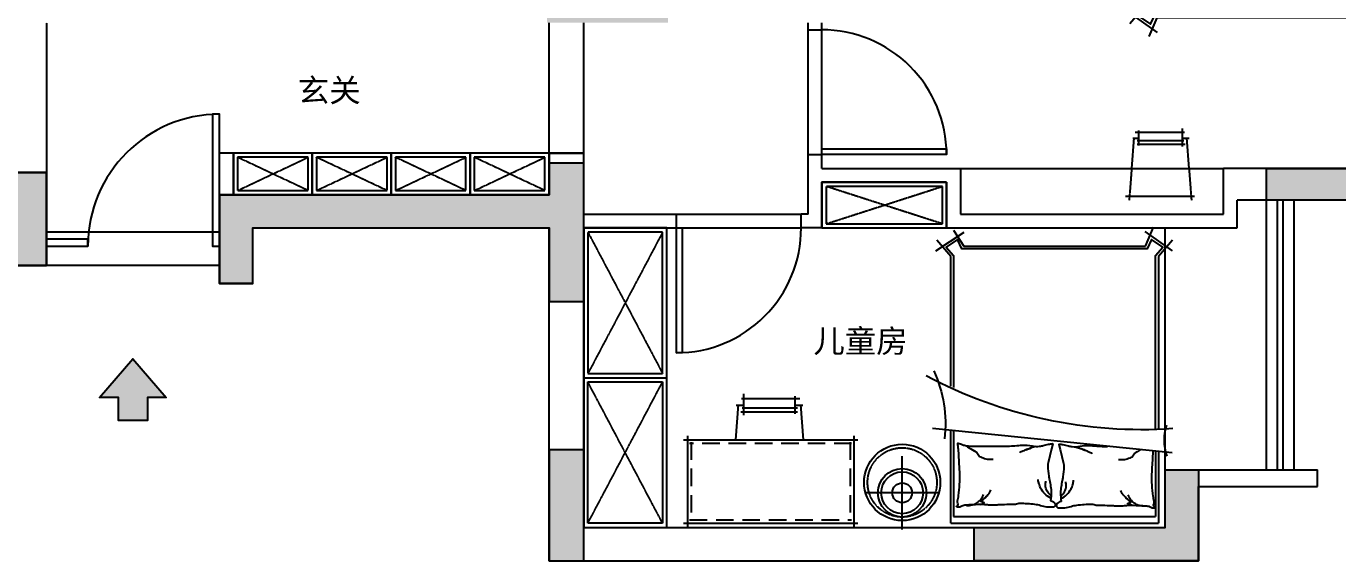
# Model space of a CAD drawing. Header units: millimetres. Extents: x -18923 to 87021, y -73077 to -1985.
# Drawn here: x 72487 to 81958, y -65845 to -61990 of the extents above; entities that cross this region are included whole.
import ezdxf

# ---------------------------------------------------------------- set-up
doc = ezdxf.new("R2010")
doc.units = ezdxf.units.MM
doc.header["$LTSCALE"] = 10
doc.linetypes.add('DASH', pattern=[0.35, 0.25, -0.1])
doc.linetypes.add('DASHED', pattern=[19.05, 12.7, -6.35])
for name, color, linetype in [('1结构-填充-剪力墙', 251, 'Continuous'), ('1结构-墙体', 7, 'Continuous'), ('1结构-墙体-基层', 233, 'Continuous'), ('1结构-窗及电梯', 133, 'Continuous'), ('1结构-门', 133, 'Continuous'), ('2平面-家具-活动', 133, 'Continuous'), ('2平面-家具-细线', 8, 'Continuous'), ('5', 8, 'Continuous'), ('平面-文字', 255, 'Continuous'), ('门窗', 3, 'Continuous')]:
    doc.layers.add(name, color=color, linetype=linetype)
doc.styles.add('图框－雅黑', font='')
doc.styles.get('图框－雅黑').set_extended_font_data('Microsoft YaHei')

# ---------------------------------------------------------------- blocks, each defined once
blk = doc.blocks.new('A$C4CFE7BAD')
for p, q in [((-1966.1, 857.2), (-2101.1, 653.3)), ((-686.9, 880.6), (-511.1, -849)), ((-1923.4, 750), (-2043.2, 850.7)), ((-2114, 728.4), (-2000, 656)), ((-989.1, 750), (-1923.4, 750)), ((0, 750), (-675.6, 750)), ((0, 750), (0, -750)), ((-2000, 656), (-2000, -656)), ((-2000, -656), (-2135.5, -713.7)), ((-2105.4, -651.5), (-1966.1, -848.9)), ((-2041.1, -851), (-1923.4, -750)), ((-1923.4, -750), (-677.6, -750)), ((-519.7, -750), (0, -750))]:
    blk.add_line(p, q)
at = {"color": 8}
for p, q in [((-673.9, 730), (-50, 730)), ((-50, 730), (-50, -729.8)), ((-521.4, -729.9), (-50, -729.8))]:
    blk.add_line(p, q, dxfattribs=at)
blk.add_lwpolyline([(-675, -730), (-1930.8, -730), (-1991.4, -782.1), (-2047, -700.9), (-1980, -668.5), (-1980, 668.5), (-2047, 700.9), (-1991.4, 782.1), (-1930.8, 730), (-979.3, 730)], dxfattribs=at)
for points in [[(-162.4, 28.1, 0.263368), (-139.9, -5.4, 0.494818), (-117.4, 5.6, 0.049225), (-115.3, 26.8, 0.036831), (-117.4, 55.2, 0.031893), (-127.2, 100.8, -0.035782), (-135.5, 141.5, -0.032941), (-142.6, 249, -0.10377), (-135.5, 282.5, -0.006538), (-132.8, 407, 0.033397), (-130.1, 431.3, 0.03204), (-131, 475.8, -0.038141), (-134.6, 513, -0.010837), (-133.7, 590.7, -0.014624), (-130.1, 648.2, -0.111249), (-121.3, 675.2, 0.153708), (-116.6, 695.5, 0.076444), (-118.7, 704.4, 0.215512), (-121.1, 706.8, 0.585858), (-124.8, 703.6, -0.363489), (-127.9, 697.8, -0.191716), (-141.7, 697.7, 0.129675), (-161.6, 700, 0.01735), (-181.8, 696.4, -0.019326), (-199.9, 693.2, -0.018818), (-282, 685.3, -0.021828), (-353.1, 684.2, -0.006204), (-393.7, 685.9, -0.001963), (-521.9, 693.2, -0.028341), (-565.3, 698.4, 0.117014), (-576, 697.8, 0.36606), (-577.1, 696, 0.03973), (-573.7, 679.7, 0.048309), (-567.2, 663.2, -0.062981), (-562.5, 650.4, -0.04058), (-558.4, 622.4, -0.014345), (-555.7, 542.3, -0.007469), (-556.6, 431.7, -0.008703), (-556.5, 336.9, -0.008762), (-559.7, 285.8, 0.008153), (-563.3, 230.9, 0.06251), (-558, 162.4, -0.078669), (-555.5, 107.7, -0.047825), (-561.2, 80.9, 0.034494), (-570, 43.9, 0.023571), (-573.6, 13.5, 0.510228), (-572.3, 12.4), (-536.2, 21.4), (-437.2, 46.2, -0.073041), (-413.7, 48.5, -0.023305), (-340.3, 41.7, -0.018299), (-312.9, 36.8, 0.01097), (-267.3, 28, 0.042281), (-226.1, 24.5, 0.027201), (-162.1, 28)], [(-551.5, -382.5, 0.016207), (-551.8, -356.1, 0.008762), (-555, -305, -0.008153), (-558.5, -250.2, -0.06251), (-553.2, -181.6, 0.078669), (-550.8, -126.9, 0.047825), (-556.5, -100.1, -0.034494), (-565.3, -63.1, -0.023571), (-568.9, -32.7, -0.510228), (-567.5, -31.6), (-531.5, -40.6), (-432.4, -65.4, 0.073041), (-408.9, -67.7, 0.023305), (-335.6, -60.9, 0.018299), (-308.2, -56, -0.01097), (-262.6, -47.2, -0.042281), (-221.4, -43.7, -0.027201), (-157.3, -47.2)], [(-157.7, -47.3, -0.263368), (-135.1, -13.8, -0.494818), (-112.6, -24.8, -0.049225), (-110.6, -46, -0.036831), (-112.6, -74.4, -0.031893), (-122.4, -120, 0.035782), (-130.8, -160.7, 0.032941), (-137.9, -268.3, 0.10377), (-130.8, -301.7, 0.006538), (-128.1, -426.2, -0.033397), (-125.4, -450.5, -0.03204), (-126.2, -495, 0.038141), (-129.9, -532.2, 0.010837), (-129, -609.9, 0.014624), (-125.4, -667.4, 0.111249), (-116.6, -694.4, -0.153708), (-111.9, -714.7, -0.076444), (-113.9, -723.6, -0.215512), (-116.4, -726, -0.585858), (-120, -722.8, 0.363489), (-123.1, -717, 0.191716), (-137, -716.9, -0.129675), (-156.9, -719.2, -0.01735), (-177.1, -715.6, 0.019326), (-195.2, -712.5, 0.018818), (-277.2, -704.5, 0.021828), (-348.3, -703.4, 0.006204), (-388.9, -705.1, 0.001963), (-517.2, -712.5, 0.003705), (-522.9, -712.8, -0.117014)]]:
    blk.add_lwpolyline(points, format="xyb")
for points in [[(-560.2, 639.2, -0.016108), (-528.8, 592.5, -0.024599), (-510.7, 560.3, -0.018313), (-482.7, 541.4, -0.015937), (-467.9, 505.6, -0.072521), (-463.6, 486, -0.033339), (-463.4, 442.6)], [(-127.9, 634.7, -0.088153), (-132.1, 593.2, -0.088153), (-150.4, 555.8, -0.077547), (-176.3, 529.8, -0.077547), (-208.9, 513)], [(-134.7, 536.3, -0.027842), (-147.4, 507.7, -0.032548), (-157.1, 532.7, -0.023666), (-186.4, 499.2, -0.031223), (-211.2, 476.4, -0.046801), (-220.4, 470.2, -0.023191), (-240.5, 460.6)], [(-554.7, 136.6, -0.009729), (-543.8, 169.4, -0.009729), (-531.7, 201.7, -0.007971), (-520.9, 227.7, -0.007971), (-509.2, 253.5)], [(-182.4, 27.9, 0.077379), (-212.8, 69.7, 0.077379), (-254.4, 100.2, 0.047525), (-284, 112.2, 0.047525), (-315.3, 118.3)], [(-201.6, 26.2, 0.05369), (-217.2, 43.2, 0.070312), (-231.9, 52.9, 0.015448), (-242.2, 57.4, 0.013244), (-254.4, 61.9, 0.082127), (-276.1, 65.5, 0.064164), (-304, 61.9)], [(-177.6, -47.1, -0.077379), (-208, -88.9, -0.077379), (-249.7, -119.5, -0.047525), (-279.2, -131.4, -0.047525), (-310.5, -137.5)], [(-196.9, -45.4, -0.05369), (-212.4, -62.4, -0.070312), (-227.2, -72.1, -0.015448), (-237.4, -76.6, -0.013244), (-249.7, -81.1, -0.082127), (-271.4, -84.7, -0.064164), (-299.2, -81.1)], [(-549.9, -155.8, 0.009729), (-539.1, -188.6, 0.009729), (-527, -220.9, 0.007971), (-516.1, -247, 0.007971), (-504.5, -272.7)], [(-530.7, -622.2, 0.003584), (-524, -611.7, 0.024599), (-505.9, -579.5, 0.018313), (-478, -560.7, 0.015937), (-463.2, -524.9, 0.072521), (-458.8, -505.2, 0.033339), (-458.6, -461.8)], [(-130, -555.5, 0.027842), (-142.7, -526.9, 0.032548), (-152.4, -551.9, 0.023666), (-181.6, -518.4, 0.031223), (-206.4, -495.6, 0.046801), (-215.6, -489.4, 0.023191), (-235.7, -479.8)], [(-123.1, -653.9, 0.088153), (-127.4, -612.4, 0.088153), (-145.6, -575, 0.077547), (-171.6, -549, 0.077547), (-204.2, -532.2)]]:
    blk.add_lwpolyline(points, format="xyb", dxfattribs=at)
for points in [[(-528.8, 592.5), (-528.8, 592.5, -0.024599), (-510.7, 560.3), (-510.7, 560.3, 0.024599), (-528.8, 592.5), (-528.8, 592.5)], [(-211.2, 476.4, 0.031223), (-186.4, 499.2, 0.023666), (-157.1, 532.7), (-157.1, 532.7, -0.023666), (-186.4, 499.2), (-186.4, 499.2), (-186.4, 499.2, -0.031223), (-211.2, 476.4)], [(-206.4, -495.6, -0.031223), (-181.6, -518.4, -0.023666), (-152.4, -551.9), (-152.4, -551.9, 0.023666), (-181.6, -518.4), (-181.6, -518.4), (-181.6, -518.4, 0.031223), (-206.4, -495.6)]]:
    blk.add_lwpolyline(points, format="xyb", close=True, dxfattribs=at)
for points in [[(-532.3, 200.2, -0.001202), (-530.7, 204.2, 0.001708), (-533, 198.6, -0.000179), (-532.7, 199.2, -0.001055), (-531.4, 202.6, 0.001291), (-533, 198.4, -0.001222), (-531.4, 202.4, -0.00077), (-530.4, 204.9, 0.010733), (-543.9, 169.3, -0.000007), (-543.8, 169.4, -0.009297)], [(-572.3, 12.4), (-573.7, 12, -0.001167), (-573.6, 13.5, 0.510231)], [(-527.6, -219.4, 0.001202), (-526, -223.4, -0.001708), (-528.2, -217.8, 0.000179), (-528, -218.4, 0.001055), (-526.6, -221.8, -0.001291), (-528.3, -217.6, 0.001222), (-526.7, -221.6, 0.00077), (-525.7, -224.1, -0.010733), (-539.1, -188.5, 0.000007), (-539.1, -188.6, 0.009297)]]:
    blk.add_lwpolyline(points, format="xyb", close=True)
for points in [[(-276.1, 65.5), (-276.1, 65.5)], [(-271.4, -84.7), (-271.4, -84.7)]]:
    blk.add_lwpolyline(points, close=True, dxfattribs=at)
for centre, radius, start, end in [((-718.7, 1701.4), 913.1, 245.26642, 276.85583), ((-3988.5, -630.5), 3313.5, 356.10755, 28.05452), ((-600.1, -1143.5), 350.3, 70.88637, 108.01122)]:
    blk.add_arc(centre, radius, start, end)
blk = doc.blocks.new('df')
at = {"color": 8, "linetype": 'DASH', "ltscale": 400}
for p, q in [((137444.6, 23361.8), (137444.6, 23715.5)), ((137444.6, 23361.8), (137444.6, 23715.5)), ((137267.7, 23538.7), (137621.4, 23538.7))]:
    blk.add_line(p, q, dxfattribs=at)
at = {"ltscale": 300}
for radius in [117.2, 101.1, 47.9]:
    blk.add_circle((137444.6, 23538.7), radius, dxfattribs=at)
at = {"layer": '5', "linetype": 'DASH', "ltscale": 400}
blk.add_line((137267.7, 23538.7), (137621.4, 23538.7), dxfattribs=at)
at = {"layer": '5', "ltscale": 300}
blk.add_circle((137444.6, 23538.7), 101.1, dxfattribs=at)
blk = doc.blocks.new('A$C6A8E5D30')
for p, q in [((330.7, 488.6), (77.9, 469)), ((82.9, 482.7), (82.9, 429.5)), ((145.3, 429.5), (16.9, 429.5)), ((33.8, 41.1), (33.8, 461.5)), ((102.9, 445), (102.9, 46.6)), ((132.3, 444.9), (132.3, 35.2)), ((152.8, 58), (0, 58)), ((330.7, 0), (77.9, 19.5)), ((82.9, 58), (82.9, 1.4))]:
    blk.add_line(p, q)
blk = doc.blocks.new('A$C5C387291')
for p, q in [((270, 600), (930, 600)), ((300, -630), (300, 630)), ((900, 630), (900, -630)), ((270, -600), (930, -600))]:
    blk.add_line(p, q)
at = {"color": 8, "linetype": 'DASHED'}
for p, q in [((315, 575), (885, 575)), ((325, -585), (325, 585)), ((875, 585), (875, -585)), ((315, -575), (885, -575))]:
    blk.add_line(p, q, dxfattribs=at)
blk = doc.blocks.new('A$C57E13400')
at = {"layer": '1结构-窗及电梯'}
for p, q in [((296.3, 157.7), (296.3, 287)), ((246.7, 0), (263.8, 221.1)), ((296.3, 216.9), (248.4, 216.9)), ((282, 258.4), (637.4, 258.4)), ((623.5, 200), (286.7, 200)), ((610.4, 164.1), (610.4, 272.7)), ((655.3, 216.9), (610.4, 216.9)), ((660.9, 0), (643.8, 221.1)), ((623.4, 175.1), (277.1, 175.1))]:
    blk.add_line(p, q, dxfattribs=at)
at = {"layer": '2平面-家具-细线', "color": 8, "linetype": 'DASH', "ltscale": 0.5}
for p, q in [((228.8, -231.9), (246.7, 0)), ((678.8, -231.9), (660.9, 0)), ((708.4, -200), (209.6, -200))]:
    blk.add_line(p, q, dxfattribs=at)
blk = doc.blocks.new('A$C0ED86D5A')
for p, q in [((-900, 0), (900, 0)), ((-900, 0), (-900, -675.6)), ((900, -519.7), (900, 0)), ((-1030.6, -686.9), (999, -511.1)), ((900, -1923.4), (900, -677.6)), ((-900, -989.1), (-900, -1923.4)), ((-1007.2, -1966.1), (-803.3, -2101.1)), ((-900, -1923.4), (-1000.7, -2043.2)), ((801.5, -2105.4), (998.9, -1966.1)), ((1001, -2041.1), (900, -1923.4)), ((-878.4, -2114), (-806, -2000)), ((-806, -2000), (806, -2000)), ((806, -2000), (863.7, -2135.5))]:
    blk.add_line(p, q)
at = {"color": 8}
for p, q in [((-880, -50), (879.8, -50)), ((-880, -673.9), (-880, -50)), ((879.9, -521.4), (879.8, -50))]:
    blk.add_line(p, q, dxfattribs=at)
for points in [[(-28.1, -162.4, 0.263368), (5.4, -139.9, 0.494818), (-5.6, -117.4, 0.049225), (-26.8, -115.3, 0.036831), (-55.2, -117.4, 0.041199), (-109.7, -130.1, -0.071727), (-141.5, -135.5, -0.006385), (-182.2, -136.1, -0.002592), (-282.5, -135.5, -0.005868), (-481.9, -131.1, 0.011777), (-581.3, -130.1, 0.016425), (-611, -131.5, -0.009379), (-663, -134.6, -0.018688), (-728.1, -134.9, -0.017327), (-798.2, -130.1, -0.106612), (-825.6, -121.2, 0.151784), (-845.5, -116.6, 0.076444), (-854.4, -118.7, 0.215512), (-856.8, -121.1, 0.585858), (-853.6, -124.8, -0.363489), (-847.8, -127.9, -0.191716), (-847.7, -141.7, 0.129675), (-850, -161.6, 0.01735), (-846.4, -181.8, -0.019326), (-843.2, -199.9, -0.018818), (-835.3, -282, -0.021828), (-834.2, -353.1, -0.006204), (-835.9, -393.7, -0.001963), (-843.2, -521.9, -0.028341), (-848.4, -565.3, 0.117014), (-847.8, -576, 0.36606), (-846, -577.1, 0.03973), (-829.7, -573.7, 0.049781), (-812.9, -567, -0.068397), (-800.4, -562.5, -0.03665), (-778, -559.4, -0.009662), (-692.3, -555.7, -0.00649), (-479.2, -553.4, -0.009711), (-336.9, -556.5, -0.010961), (-285.6, -559.7, 0.010274), (-230.9, -563.3, 0.060802), (-161.8, -557.9, -0.078005), (-107.7, -555.5, -0.047825), (-80.9, -561.2, 0.034494), (-43.9, -570, 0.023571), (-13.5, -573.6, 0.510228), (-12.4, -572.3), (-21.4, -536.2), (-46.2, -437.2, -0.073041), (-48.5, -413.7, -0.023305), (-41.7, -340.3, -0.018299), (-36.8, -312.9, 0.01097), (-28, -267.3, 0.042281), (-24.5, -226.1, 0.027201), (-28, -162.1)], [(47.3, -157.7, -0.263368), (13.8, -135.1, -0.494818), (24.8, -112.6, -0.049225), (46, -110.6, -0.036831), (74.4, -112.6, -0.031893), (120, -122.4, 0.035782), (160.7, -130.8, 0.032941), (268.3, -137.9, 0.10377), (301.7, -130.8, 0.002966), (576.2, -128.1, -0.033397), (600.5, -125.4, -0.03204), (645, -126.2, 0.038141), (682.2, -129.9, 0.010837), (759.9, -129, 0.014624), (817.4, -125.4, 0.111249), (844.4, -116.6, -0.153708), (864.7, -111.9, -0.076444), (873.6, -113.9, -0.215512), (876, -116.4, -0.585858), (872.8, -120, 0.363489), (867, -123.1, 0.191716), (866.9, -137, -0.129675), (869.2, -156.9, -0.01735), (865.6, -177.1, 0.019326), (862.5, -195.2, 0.018818), (854.5, -277.2, 0.021828), (853.4, -348.3, 0.006204), (855.1, -388.9, 0.001963), (862.5, -517.2, 0.003705), (862.8, -522.9)], [(532.5, -551.5, 0.016207), (506.1, -551.8, 0.002229), (305, -555, -0.008153), (250.2, -558.5, -0.06251), (181.6, -553.2, 0.078669), (126.9, -550.8, 0.047825), (100.1, -556.5, -0.034494), (63.1, -565.3, -0.023571), (32.7, -568.9, -0.510228), (31.6, -567.5), (40.6, -531.5), (65.4, -432.4, 0.073041), (67.7, -408.9, 0.023305), (60.9, -335.6, 0.018299), (56, -308.2, -0.01097), (47.2, -262.6, -0.042281), (43.7, -221.4, -0.027201), (47.2, -157.3)]]:
    blk.add_lwpolyline(points, format="xyb")
for points in [[(-784.7, -127.9, -0.088153), (-743.2, -132.1, -0.088153), (-705.8, -150.4, -0.077547), (-679.8, -176.3, -0.077547), (-663, -208.9)], [(-686.3, -134.7, 0.035412), (-684.9, -150.4, 0.078915), (-682.7, -157.1, 0.145992), (-659.6, -181.3, -0.107948), (-626.4, -211.2, -0.032225), (-619, -223, -0.023191), (-610.6, -240.5)], [(-27.9, -182.4, 0.077379), (-69.7, -212.8, 0.077379), (-100.2, -254.4, 0.047525), (-112.2, -284, 0.047525), (-118.3, -315.3)], [(47.1, -177.6, -0.077379), (88.9, -208, -0.077379), (119.5, -249.7, -0.047525), (131.4, -279.2, -0.047525), (137.5, -310.5)], [(705.5, -130, -0.035412), (704.1, -145.6, -0.078915), (701.9, -152.4, -0.145992), (678.8, -176.5, 0.107948), (645.6, -206.4, 0.032225), (638.2, -218.3, 0.023191), (629.8, -235.7)], [(803.9, -123.1, 0.088153), (762.4, -127.4, 0.088153), (725, -145.6, 0.077547), (699, -171.6, 0.077547), (682.2, -204.2)], [(-26.2, -201.6, 0.05369), (-43.2, -217.2, 0.070312), (-52.9, -231.9, 0.015448), (-57.4, -242.2, 0.013244), (-61.9, -254.4, 0.082127), (-65.5, -276.1, 0.064164), (-61.9, -304)], [(45.4, -196.9, -0.05369), (62.4, -212.4, -0.070312), (72.1, -227.2, -0.015448), (76.6, -237.4, -0.013244), (81.1, -249.7, -0.082127), (84.7, -271.4, -0.064164), (81.1, -299.2)], [(-789.2, -560.2, 0.014819), (-744.8, -534.2, 0.01826), (-710.3, -510.7, 0.018079), (-678.8, -485.7, -0.024935), (-655.6, -467.9, -0.13461), (-634.5, -460.5, -0.070708), (-592.6, -463.4)], [(772.2, -530.7, 0.003584), (761.7, -524, 0.024599), (729.5, -505.9, 0.018313), (710.7, -478, 0.015937), (674.9, -463.2, 0.072521), (655.2, -458.8, 0.033339), (611.8, -458.6)], [(-136.6, -554.7, -0.009729), (-169.4, -543.8, -0.009729), (-201.7, -531.7, -0.007971), (-227.7, -520.9, -0.007971), (-253.5, -509.2)], [(155.8, -549.9, 0.009729), (188.6, -539.1, 0.009729), (220.9, -527, 0.007971), (247, -516.1, 0.007971), (272.7, -504.5)]]:
    blk.add_lwpolyline(points, format="xyb", dxfattribs=at)
for points in [[(-626.4, -211.2, 0.031223), (-649.2, -186.4, 0.023666), (-682.7, -157.1), (-682.7, -157.1, -0.023666), (-649.2, -186.4), (-649.2, -186.4), (-649.2, -186.4, -0.031223), (-626.4, -211.2)], [(645.6, -206.4, -0.031223), (668.4, -181.6, -0.023666), (701.9, -152.4), (701.9, -152.4, 0.023666), (668.4, -181.6), (668.4, -181.6), (668.4, -181.6, 0.031223), (645.6, -206.4)], [(-742.5, -528.8), (-742.5, -528.8, -0.024599), (-710.3, -510.7), (-710.3, -510.7, 0.024599), (-742.5, -528.8), (-742.5, -528.8)]]:
    blk.add_lwpolyline(points, format="xyb", close=True, dxfattribs=at)
for points in [[(-65.5, -276.1), (-65.5, -276.1)], [(84.7, -271.4), (84.7, -271.4)]]:
    blk.add_lwpolyline(points, close=True, dxfattribs=at)
for points in [[(-200.2, -532.3, -0.001202), (-204.2, -530.7, 0.001708), (-198.6, -533, -0.000179), (-199.2, -532.7, -0.001055), (-202.6, -531.4, 0.001291), (-198.4, -533, -0.001222), (-202.4, -531.4, -0.00077), (-204.9, -530.4, 0.010733), (-169.3, -543.9, -0.000007), (-169.4, -543.8, -0.009297)], [(219.4, -527.6, 0.001202), (223.4, -526, -0.001708), (217.8, -528.2, 0.000179), (218.4, -528, 0.001055), (221.8, -526.6, -0.001291), (217.6, -528.3, 0.001222), (221.6, -526.7, 0.00077), (224.1, -525.7, -0.010733), (188.5, -539.1, 0.000007), (188.6, -539.1, 0.009297)], [(-12.4, -572.3), (-12, -573.7, -0.001167), (-13.5, -573.6, 0.510231)]]:
    blk.add_lwpolyline(points, format="xyb", close=True)
blk.add_lwpolyline([(880, -675), (880, -1930.8), (932.1, -1991.4), (850.9, -2047), (818.5, -1980), (-818.5, -1980), (-850.9, -2047), (-932.1, -1991.4), (-880, -1930.8), (-880, -979.3)], dxfattribs=at)
for centre, radius, start, end in [((1293.5, -600.1), 350.3, 160.88637, 198.01122), ((-1851.4, -718.7), 913.1, 335.26642, 6.85583), ((742.1, -5121.7), 4446.8, 86.60519, 114.15925)]:
    blk.add_arc(centre, radius, start, end)

msp = doc.modelspace()

# ---------------------------------------------------------------- hatches: boundary and pattern name
at = {"layer": '1结构-填充-剪力墙'}
h = msp.add_hatch(color=256, dxfattribs=at)
h.dxf.hatch_style = 1
h.paths.add_polyline_path([(77222.9, -60135.5), (76247.9, -60135.5), (76247.9, -60295.5), (77222.9, -60295.5)])
h.paths.add_polyline_path([(80712.9, -65190.5), (80952.9, -65190.5), (80952.9, -65845.5), (79332.9, -65845.5), (79332.9, -65605.5), (80712.9, -65605.5)])
h.paths.add_polyline_path([(81442.9, -63015.5), (82952.9, -63015.5), (82952.9, -62460.5), (83192.9, -62460.5), (83192.9, -63245.5), (81442.9, -63245.5)])
h.paths.add_polyline_path([(82952.9, -59895.5), (79332.9, -59895.5), (79332.9, -59655.5), (83192.9, -59655.5), (83192.9, -60410.5), (82952.9, -60410.5)])
h.paths.add_polyline_path([(77822.9, -60135.5), (79052.9, -60135.5), (79052.9, -59655.5), (79332.9, -59655.5), (79332.9, -60295.5), (77822.9, -60295.5)])
h.paths.add_polyline_path([(76247.9, -61710.5), (76897.9, -61710.5), (76897.9, -60295.5), (77122.9, -60295.5), (77122.9, -61965.5), (76247.9, -61965.5)])
h.paths.add_polyline_path([(68697.9, -63045.5), (72632.9, -63045.5), (72632.9, -63715.5), (72397.9, -63715.5), (72397.9, -63285.5), (68937.9, -63285.5), (68697.9, -63285.5)])
h.paths.add_polyline_path([(64902.9, -65170.5), (65142.9, -65170.5), (65142.9, -65605.5), (66727.9, -65605.5), (66727.9, -65845.5), (64902.9, -65845.5)])
h.paths.add_polyline_path([(64977.9, -62645.5), (65217.9, -62645.5), (65217.9, -63045.5), (66727.9, -63045.5), (66727.9, -63285.5), (64977.9, -63285.5)])
h.paths.add_polyline_path([(64977.9, -58925.5), (66727.9, -58925.5), (66727.9, -59165.5), (65217.9, -59165.5), (65217.9, -59765.5), (64977.9, -59765.5)])
h.paths.add_polyline_path([(76512.9, -65045.5), (76262.9, -65045.5), (76262.9, -65845.5), (76512.9, -65845.5)])
h.paths.add_polyline_path([(76512.9, -62975.5), (76262.9, -62975.5), (76262.9, -62975.5), (76262.9, -63205.5), (73882.9, -63205.5), (73882.9, -63575.5), (73882.9, -63845.5), (74122.9, -63845.5), (74122.9, -63445.5), (76262.9, -63445.5), (76262.9, -63975.5), (76512.9, -63975.5)])
h.paths.add_polyline_path([(74742.9, -58925.5), (72397.9, -58925.5), (72397.9, -59380.5), (72632.9, -59380.5), (72632.9, -59180.5), (74627.9, -59180.5), (74742.9, -59180.5)])
h.paths.add_polyline_path([(75647.9, -60135.5), (74627.9, -60135.5), (74627.9, -60295.5), (75647.9, -60295.5)])
msp.add_hatch(color=256, dxfattribs=at).paths.add_polyline_path([(73361.9, -64835.1), (73153.9, -64835.1), (73153.9, -64667.6), (73015.9, -64667.6), (73256.6, -64389.6), (73497.4, -64667.6), (73361.9, -64667.6)])

# ---------------------------------------------------------------- linework, layer by layer
at = {"layer": '1结构-墙体'}
for p, q in [((78132.9, -62015.5), (78132.9, -61965.5)), ((78132.9, -62015.5), (78232.9, -62015.5)), ((78232.9, -62015.5), (78232.9, -61965.5)), ((73982.9, -62905.5), (73882.9, -62905.5)), ((73882.9, -63845.5), (73882.9, -62905.5)), ((73982.9, -63205.5), (73982.9, -62905.5)), ((76262.9, -62905.5), (76512.9, -62905.5)), ((76262.9, -63205.5), (76262.9, -62905.5)), ((76262.9, -62975.5), (76512.9, -62975.5)), ((76512.9, -65605.5), (76512.9, -62905.5)), ((78132.9, -63345.5), (78132.9, -62915.5)), ((78132.9, -62915.5), (78232.9, -62915.5)), ((78232.9, -63015.5), (78232.9, -62915.5)), ((72632.9, -63045.5), (67997.9, -63045.5)), ((72632.9, -63715.5), (72632.9, -63045.5)), ((78232.9, -63015.5), (79232.9, -63015.5)), ((79232.9, -63015.5), (79232.9, -63345.5)), ((81132.9, -63345.5), (81132.9, -63015.5)), ((82952.9, -63015.5), (81132.9, -63015.5)), ((78232.9, -63445.5), (78232.9, -63115.5)), ((78232.9, -63115.5), (79132.9, -63115.5)), ((79132.9, -63115.5), (79132.9, -63445.5)), ((73882.9, -63205.5), (76262.9, -63205.5)), ((81232.9, -63445.5), (81232.9, -63245.5)), ((83192.9, -63245.5), (81232.9, -63245.5)), ((76512.9, -63345.5), (77182.9, -63345.5)), ((77182.9, -63445.5), (77182.9, -63345.5)), ((78082.9, -63445.5), (78082.9, -63345.5)), ((78132.9, -63345.5), (78082.9, -63345.5)), ((79232.9, -63345.5), (81132.9, -63345.5)), ((74122.9, -63445.5), (76262.9, -63445.5)), ((74122.9, -63845.5), (74122.9, -63445.5)), ((76262.9, -65845.5), (76262.9, -63445.5)), ((76512.9, -63445.5), (77182.9, -63445.5)), ((78232.9, -63445.5), (78082.9, -63445.5)), ((79132.9, -63445.5), (81232.9, -63445.5)), ((79132.9, -63445.5), (81232.9, -63445.5)), ((72397.9, -63715.5), (72632.9, -63715.5)), ((74122.9, -63845.5), (73882.9, -63845.5)), ((80712.9, -65190.5), (81812.9, -65190.5)), ((80712.9, -65605.5), (80712.9, -65190.5)), ((81812.9, -65310.5), (81812.9, -65190.5)), ((80952.9, -65310.5), (81812.9, -65310.5)), ((80952.9, -65845.5), (80952.9, -65310.5)), ((76512.9, -65605.5), (80712.9, -65605.5)), ((76262.9, -65845.5), (80952.9, -65845.5))]:
    msp.add_line(p, q, dxfattribs=at)
for points in [[(81442.9, -63015.5), (82952.9, -63015.5), (82952.9, -62460.5), (83192.9, -62460.5), (83192.9, -63245.5), (81442.9, -63245.5)], [(76512.9, -62905.5), (76262.9, -62905.5), (76262.9, -62905.5), (76262.9, -63205.5), (73882.9, -63205.5), (73882.9, -63575.5), (73882.9, -63845.5), (74122.9, -63845.5), (74122.9, -63445.5), (76262.9, -63445.5), (76262.9, -63975.5), (76512.9, -63975.5)], [(68697.9, -63045.5), (72632.9, -63045.5), (72632.9, -63715.5), (72397.9, -63715.5), (72397.9, -63285.5), (68937.9, -63285.5), (68697.9, -63285.5)], [(76512.9, -65045.5), (76262.9, -65045.5), (76262.9, -65845.5), (76512.9, -65845.5)], [(80712.9, -65190.5), (80952.9, -65190.5), (80952.9, -65845.5), (79332.9, -65845.5), (79332.9, -65605.5), (80712.9, -65605.5)]]:
    msp.add_lwpolyline(points, close=True, dxfattribs=at)
at = {"layer": '1结构-墙体-基层', "color": 8, "linetype": 'DASH', "ltscale": 0.5}
for p, q in [((74522.9, -63175.5), (74012.9, -62935.5)), ((74012.9, -63175.5), (74522.9, -62935.5)), ((75092.9, -63175.5), (74582.9, -62935.5)), ((74582.9, -63175.5), (75092.9, -62935.5)), ((75662.9, -63175.5), (75152.9, -62935.5)), ((75152.9, -63175.5), (75662.9, -62935.5)), ((76232.9, -63175.5), (75722.9, -62935.5)), ((75722.9, -63175.5), (76232.9, -62935.5)), ((79102.9, -63415.5), (78262.9, -63145.5)), ((78262.9, -63415.5), (79102.9, -63145.5)), ((77082.9, -63475.5), (76542.9, -64495.5)), ((76542.9, -63475.5), (77082.9, -64495.5)), ((77082.9, -65575.5), (76542.9, -64555.5)), ((76542.9, -65575.5), (77082.9, -64555.5))]:
    msp.add_line(p, q, dxfattribs=at)
at = {"layer": '1结构-墙体-基层'}
msp.add_line((76512.9, -64525.5), (77112.9, -64525.5), dxfattribs=at)
for points in [[(74552.9, -62905.5), (73982.9, -62905.5), (73982.9, -63205.5), (74552.9, -63205.5)], [(75122.9, -62905.5), (74552.9, -62905.5), (74552.9, -63205.5), (75122.9, -63205.5)], [(75692.9, -62905.5), (75122.9, -62905.5), (75122.9, -63205.5), (75692.9, -63205.5)], [(76262.9, -62905.5), (75692.9, -62905.5), (75692.9, -63205.5), (76262.9, -63205.5)], [(79132.9, -63115.5), (78232.9, -63115.5), (78232.9, -63445.5), (79132.9, -63445.5)], [(77112.9, -63445.5), (76512.9, -63445.5), (76512.9, -65605.5), (77112.9, -65605.5)]]:
    msp.add_lwpolyline(points, close=True, dxfattribs=at)
at = {"layer": '1结构-墙体-基层', "color": 8, "linetype": 'DASH', "ltscale": 0.5}
for points in [[(74522.9, -62935.5), (74012.9, -62935.5), (74012.9, -63175.5), (74522.9, -63175.5)], [(75092.9, -62935.5), (74582.9, -62935.5), (74582.9, -63175.5), (75092.9, -63175.5)], [(75662.9, -62935.5), (75152.9, -62935.5), (75152.9, -63175.5), (75662.9, -63175.5)], [(76232.9, -62935.5), (75722.9, -62935.5), (75722.9, -63175.5), (76232.9, -63175.5)], [(79102.9, -63145.5), (78262.9, -63145.5), (78262.9, -63415.5), (79102.9, -63415.5)], [(76542.9, -64495.5), (77082.9, -64495.5), (77082.9, -63475.5), (76542.9, -63475.5)], [(76542.9, -64555.5), (77082.9, -64555.5), (77082.9, -65575.5), (76542.9, -65575.5)]]:
    msp.add_lwpolyline(points, close=True, dxfattribs=at)
at = {"layer": '1结构-窗及电梯'}
for p, q in [((81442.9, -65190.5), (81442.9, -63245.5)), ((81522.9, -65190.5), (81522.9, -63245.5)), ((81562.9, -65190.5), (81562.9, -63245.5)), ((81642.9, -65190.5), (81642.9, -63245.5)), ((80712.9, -65190.5), (80712.9, -63445.5))]:
    msp.add_line(p, q, dxfattribs=at)
at = {"layer": '1结构-门'}
for points in [[(73882.9, -63575.5), (73882.9, -62625.5), (73832.9, -62625.5), (73832.9, -63575.5)], [(78232.9, -62875.5), (79132.9, -62875.5), (79132.9, -62915.5), (78232.9, -62915.5)], [(77222.9, -63445.5), (77222.9, -64345.5), (77182.9, -64345.5), (77182.9, -63445.5)], [(72932.9, -63525.5), (72632.9, -63525.5), (72632.9, -63575.5), (72932.9, -63575.5)]]:
    msp.add_lwpolyline(points, close=True, dxfattribs=at)
for centre, radius, start, end in [((78232.9, -62915.5), 900, 0, 90.03622), ((73882.9, -63575.5), 950, 90, 180), ((77182.9, -63445.5), 900, 270, 0.03622)]:
    msp.add_arc(centre, radius, start, end, dxfattribs=at)
at = {"layer": '2平面-家具-活动'}
msp.add_line((79232.9, -63015.5), (81132.9, -63015.5), dxfattribs=at)
msp.add_circle((78812.9, -65280.5), 275, dxfattribs=at)
at = {"layer": '2平面-家具-细线', "color": 8, "linetype": 'DASH', "ltscale": 0.5}
for p, q in [((72632.9, -61965.5), (72632.9, -63045.5)), ((76262.9, -62905.5), (76262.9, -61965.5)), ((76512.9, -62905.5), (76512.9, -61965.5)), ((78132.9, -62915.5), (78132.9, -62015.5)), ((78232.9, -62915.5), (78232.9, -62015.5)), ((77182.9, -63345.5), (78082.9, -63345.5)), ((77182.9, -63445.5), (78082.9, -63445.5)), ((73882.9, -63475.5), (72632.9, -63475.5)), ((73882.9, -63715.5), (72632.9, -63715.5))]:
    msp.add_line(p, q, dxfattribs=at)
msp.add_circle((78812.9, -65280.5), 250, dxfattribs=at)
at = {"layer": '平面-文字'}
msp.add_lwpolyline([(73361.9, -64835.1), (73153.9, -64835.1), (73153.9, -64667.6), (73015.9, -64667.6), (73256.6, -64389.6), (73497.4, -64667.6), (73361.9, -64667.6), (73361.9, -64835.1), (73153.9, -64835.1)], dxfattribs=at)

# ---------------------------------------------------------------- block references
at = {"layer": '2平面-家具-活动', "xscale": -1}
msp.add_blockref('A$C0ED86D5A', (81456.9, -59929.5), dxfattribs=at)
at = {"layer": '2平面-家具-活动', "xscale": -1, "rotation": 90}
for name, p in [('A$C4CFE7BAD', (79912.9, -65575.5)), ('A$C5C387291', (77862.9, -64675.5))]:
    msp.add_blockref(name, p, dxfattribs=at)
at = {"layer": '2平面-家具-活动', "rotation": 270}
msp.add_blockref('A$C6A8E5D30', (77611.6, -64641.7), dxfattribs=at)
at = {"layer": '2平面-家具-活动', "extrusion": (0, 0, -1), "xscale": -1.492663972545415, "yscale": 1.492663972545415, "zscale": -1.492663972720542, "rotation": 270}
msp.add_blockref('df', (-113948.2, -270514.1), dxfattribs=at)
at = {"layer": '门窗', "xscale": -1}
msp.add_blockref('A$C57E13400', (81132.9, -63015.5), dxfattribs=at)

# ---------------------------------------------------------------- texts
at = {"layer": '平面-文字', "style": '图框－雅黑'}
for s, p in [('玄关', (74448.5, -62535.8)), ('儿童房', (78171.5, -64344.2))]:
    msp.add_text(s, height=166.4, dxfattribs=at).set_placement(p)

doc.saveas('drawing.dxf')
